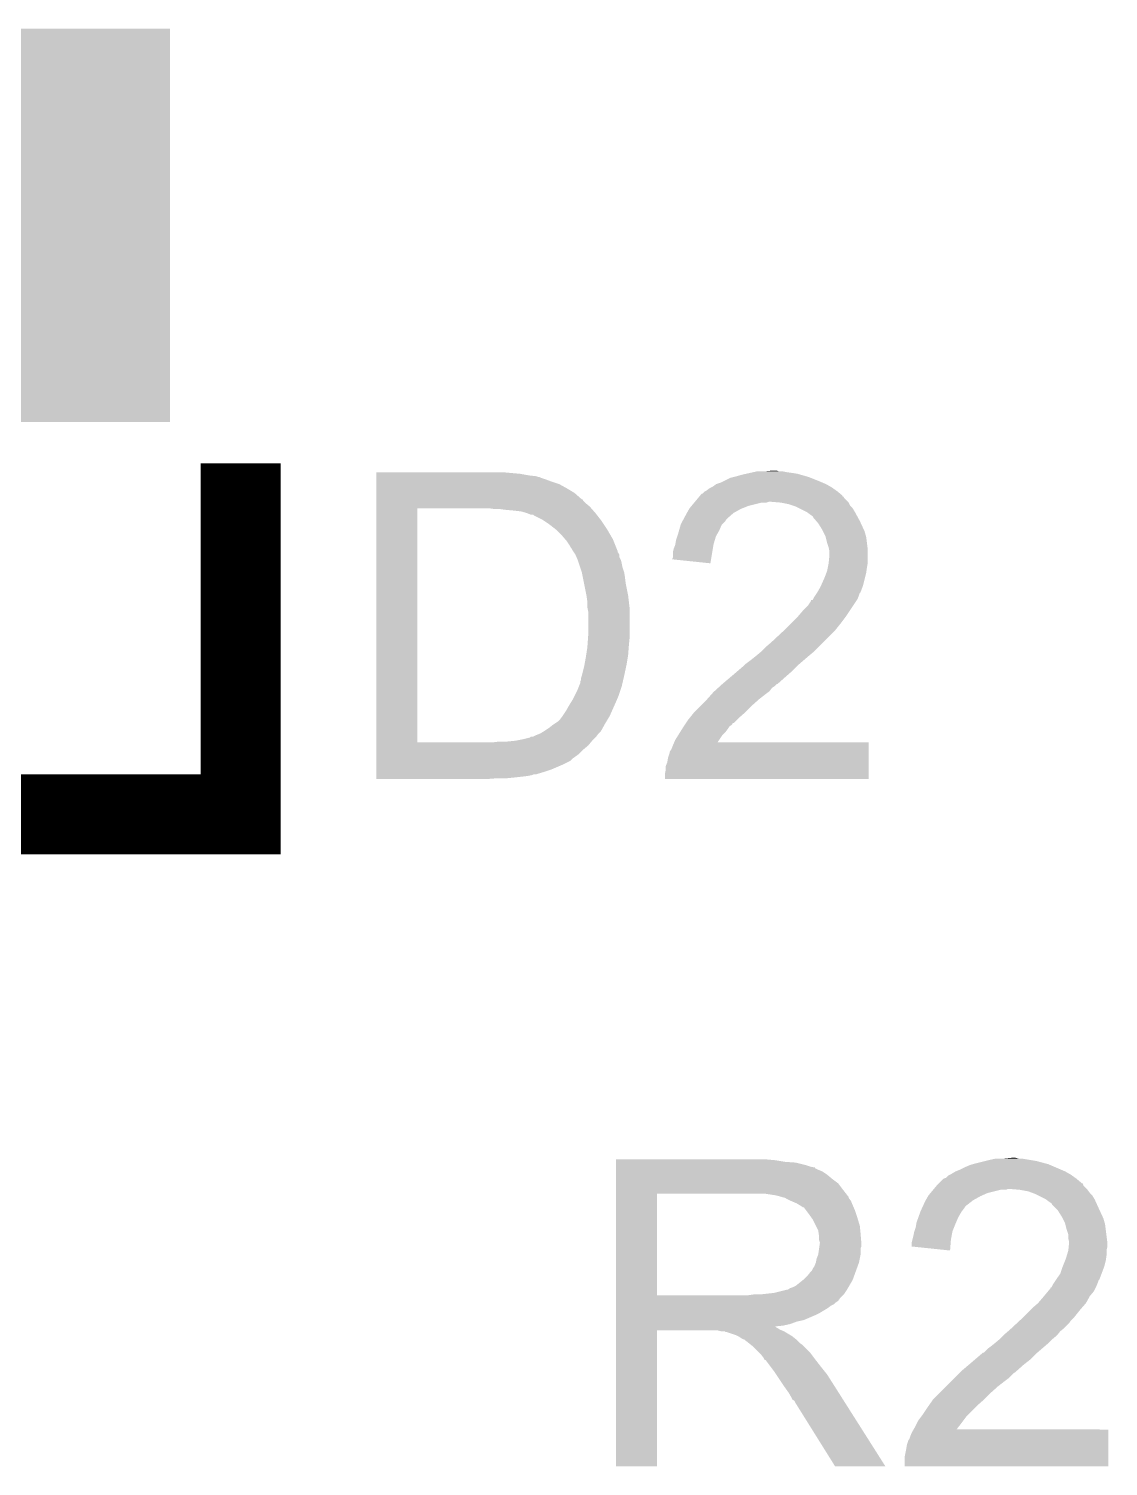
# Model space of a CAD drawing. Extents: x -4.2 to 27.1, y -3.9 to 55.1.
# Drawn here: x 14.134 to 17.567, y 32.741 to 37.31 of the extents above; entities that cross this region are included whole.
import ezdxf

# ---------------------------------------------------------------- set-up
doc = ezdxf.new("R2010")
doc.units = 0
doc.layers.get('0').update_dxf_attribs({"linetype": 'CONTINUOUS'})
doc.layers.add('MCP2517FD_CLICK_GTO', color=14, linetype='CONTINUOUS')
doc.layers.add('MCP2517FD_CLICK_GTS', color=12, linetype='CONTINUOUS')

# ---------------------------------------------------------------- blocks, each defined once
blk = doc.blocks.new('RECTANGLE_92')
blk.add_solid([(0.42545, 0.62484), (0.42545, -0.62484), (-0.42545, 0.62484), (-0.42545, -0.62484)])

msp = doc.modelspace()

# ---------------------------------------------------------------- linework, layer by layer
at = {"layer": 'MCP2517FD_CLICK_GTO', "const_width": 0.254}
msp.add_lwpolyline([(13.97, 34.81324), (14.8082, 34.81324), (14.8082, 35.9283)], dxfattribs=at)
at = {"layer": 'MCP2517FD_CLICK_GTO'}
for points in [[(15.24002, 35.89528), (15.240022, 35.90036), (15.6972, 35.89528), (15.64132, 35.90036)], [(15.24002, 35.8902), (15.24002, 35.89528), (15.725138, 35.8902), (15.6972, 35.89528)], [(15.24002, 35.88766), (15.24002, 35.8902), (15.748002, 35.88766), (15.725138, 35.8902)], [(15.24002, 35.887654), (15.24002, 35.88766), (15.750546, 35.887654), (15.748002, 35.88766)], [(15.24002, 35.88512), (15.24002, 35.887654), (15.753086, 35.88512), (15.750546, 35.887654)], [(15.24002, 35.885118), (15.24002, 35.88512), (15.758164, 35.885118), (15.753086, 35.88512)], [(15.24002, 35.88258), (15.24002, 35.885118), (15.763242, 35.88258), (15.758164, 35.885118)], [(15.24002, 35.8775), (15.24002, 35.88258), (15.77848, 35.8775), (15.763242, 35.88258)], [(15.24002, 35.86988), (15.24002, 35.8775), (15.7988, 35.86988), (15.77848, 35.8775)], [(16.339818, 35.86988), (16.365222, 35.882582), (16.65224, 35.86988), (16.620488, 35.882582)], [(16.365222, 35.882582), (16.375376, 35.88512), (16.620488, 35.882582), (16.614142, 35.88512)], [(16.375376, 35.88512), (16.38554, 35.88766), (16.614142, 35.88512), (16.605252, 35.88766)], [(16.38554, 35.88766), (16.403318, 35.89274), (16.605252, 35.88766), (16.587472, 35.89274)], [(16.403318, 35.89274), (16.414748, 35.89528), (16.587472, 35.89274), (16.578582, 35.89528)], [(16.414748, 35.89528), (16.42618, 35.89782), (16.578582, 35.89528), (16.56334, 35.89782)], [(16.42618, 35.89782), (16.43761, 35.90036), (16.56334, 35.89782), (16.54556, 35.90036)], [(16.43761, 35.90036), (16.449042, 35.9029), (16.54556, 35.90036), (16.532862, 35.9029)], [(16.4719, 35.9029), (16.497278, 35.905438), (16.520164, 35.9029), (16.512542, 35.905438)], [(16.497278, 35.905438), (16.497298, 35.90544), (16.512542, 35.905438), (16.497298, 35.90544)], [(15.24002, 35.86226), (15.24002, 35.86988), (15.821662, 35.86226), (15.7988, 35.86988)], [(15.24002, 35.84956), (15.24002, 35.86226), (15.84452, 35.84956), (15.821662, 35.86226)], [(15.24002, 35.83432), (15.24002, 35.84956), (15.869922, 35.83432), (15.84452, 35.84956)], [(15.24002, 35.816542), (15.24002, 35.83432), (15.89024, 35.816542), (15.869922, 35.83432)], [(16.267436, 35.82416), (16.269546, 35.826692), (16.720842, 35.82416), (16.72082, 35.826692)], [(16.269546, 35.826692), (16.273788, 35.83178), (16.72082, 35.826692), (16.71472, 35.83178)], [(16.273788, 35.83178), (16.276326, 35.831786), (16.71472, 35.83178), (16.714712, 35.831786)], [(16.276326, 35.831786), (16.28394, 35.8394), (16.714712, 35.831786), (16.70558, 35.8394)], [(16.28394, 35.8394), (16.283944, 35.839402), (16.70558, 35.8394), (16.705578, 35.839402)], [(16.283944, 35.839402), (16.28902, 35.841942), (16.705578, 35.839402), (16.702022, 35.841942)], [(16.28902, 35.841942), (16.299182, 35.84956), (16.702022, 35.841942), (16.691358, 35.84956)], [(16.299182, 35.84956), (16.304258, 35.8521), (16.691358, 35.84956), (16.687802, 35.8521)], [(16.304258, 35.8521), (16.30934, 35.854642), (16.687802, 35.8521), (16.683354, 35.854642)], [(16.30934, 35.854642), (16.319502, 35.86226), (16.683354, 35.854642), (16.670022, 35.86226)], [(16.319502, 35.86226), (16.33474, 35.86734), (16.670022, 35.86226), (16.658168, 35.86734)], [(16.33474, 35.86734), (16.339818, 35.86988), (16.658168, 35.86734), (16.65224, 35.86988)], [(15.240002, 35.041862), (15.240018, 35.78606), (15.36954, 35.041862), (15.369562, 35.78606)], [(15.240018, 35.80892), (15.24002, 35.813986), (15.897862, 35.80892), (15.895326, 35.813986)], [(15.240018, 35.80384), (15.240018, 35.80892), (15.90294, 35.80384), (15.897862, 35.80892)], [(15.240018, 35.79114), (15.240018, 35.80384), (15.918182, 35.79114), (15.90294, 35.80384)], [(15.240018, 35.78606), (15.240018, 35.79114), (15.922628, 35.78606), (15.918182, 35.79114)], [(15.24002, 35.814), (15.24002, 35.816542), (15.892786, 35.814), (15.89024, 35.816542)], [(15.24002, 35.813986), (15.24002, 35.814), (15.895326, 35.813986), (15.892786, 35.814)], [(15.613382, 35.78352), (15.595598, 35.78606), (15.92485, 35.78352), (15.922628, 35.78606)], [(15.64894, 35.78098), (15.63116, 35.78352), (15.927072, 35.78098), (15.92485, 35.78352)], [(15.67688, 35.77844), (15.64894, 35.78098), (15.929296, 35.77844), (15.927072, 35.78098)], [(16.22697, 35.77082), (16.234228, 35.78352), (16.37538, 35.77082), (16.398238, 35.78352)], [(16.234228, 35.78352), (16.23568, 35.786058), (16.398238, 35.78352), (16.404584, 35.786058)], [(16.23568, 35.786058), (16.24203, 35.793678), (16.404584, 35.786058), (16.423638, 35.793678)], [(16.24203, 35.793678), (16.2505, 35.80384), (16.423638, 35.793678), (16.464278, 35.80384)], [(16.2505, 35.80384), (16.252616, 35.806378), (16.479516, 35.80384), (16.487138, 35.806378)], [(16.252616, 35.80638), (16.261084, 35.816538), (16.7386, 35.80638), (16.728442, 35.816538)], [(16.252616, 35.806378), (16.252616, 35.80638), (16.487138, 35.806378), (16.494762, 35.80638)], [(16.261084, 35.816538), (16.26743, 35.824152), (16.728442, 35.816538), (16.723364, 35.824152)], [(16.26743, 35.824152), (16.267436, 35.82416), (16.723364, 35.824152), (16.720842, 35.82416)], [(16.52524, 35.80384), (16.494762, 35.80638), (16.74114, 35.80384), (16.7386, 35.80638)], [(16.52526, 35.803836), (16.52524, 35.80384), (16.741142, 35.803836), (16.74114, 35.80384)], [(16.550638, 35.79876), (16.52526, 35.803836), (16.743682, 35.79876), (16.741142, 35.803836)], [(16.565878, 35.79368), (16.550638, 35.79876), (16.746222, 35.79368), (16.743682, 35.79876)], [(16.573498, 35.79114), (16.565878, 35.79368), (16.748762, 35.79114), (16.746222, 35.79368)], [(16.583662, 35.786058), (16.573498, 35.79114), (16.753842, 35.786058), (16.748762, 35.79114)], [(16.609058, 35.77336), (16.583662, 35.786058), (16.76146, 35.77336), (16.753842, 35.786058)], [(15.699742, 35.7759), (15.67688, 35.77844), (15.931518, 35.7759), (15.929296, 35.77844)], [(15.717516, 35.770822), (15.699742, 35.7759), (15.93596, 35.770822), (15.931518, 35.7759)], [(15.717522, 35.77082), (15.717516, 35.770822), (15.935962, 35.77082), (15.93596, 35.770822)], [(15.730224, 35.76574), (15.717522, 35.77082), (15.939914, 35.76574), (15.935962, 35.77082)], [(15.737846, 35.765734), (15.730224, 35.76574), (15.939918, 35.765734), (15.939914, 35.76574)], [(15.740384, 35.763198), (15.737846, 35.765734), (15.94189, 35.763198), (15.939918, 35.765734)], [(15.765782, 35.750498), (15.740384, 35.763198), (15.951768, 35.750498), (15.94189, 35.763198)], [(15.76959, 35.74796), (15.765782, 35.750498), (15.95374, 35.74796), (15.951768, 35.750498)], [(15.78864, 35.73526), (15.76959, 35.74796), (15.962208, 35.73526), (15.95374, 35.74796)], [(15.811496, 35.717482), (15.78864, 35.73526), (15.97406, 35.717482), (15.962208, 35.73526)], [(16.207012, 35.732716), (16.20774, 35.735262), (16.337278, 35.732716), (16.339822, 35.735262)], [(16.20774, 35.735262), (16.21184, 35.742878), (16.339822, 35.735262), (16.347438, 35.742878)], [(16.21184, 35.742878), (16.215944, 35.7505), (16.347438, 35.742878), (16.35252, 35.7505)], [(16.215944, 35.7505), (16.217314, 35.753042), (16.35252, 35.7505), (16.35506, 35.753042)], [(16.217314, 35.753042), (16.22552, 35.76828), (16.35506, 35.753042), (16.372476, 35.76828)], [(16.22552, 35.76828), (16.22697, 35.77082), (16.372476, 35.76828), (16.37538, 35.77082)], [(16.61922, 35.76574), (16.609058, 35.77336), (16.765618, 35.76574), (16.76146, 35.77336)], [(16.626836, 35.76066), (16.61922, 35.76574), (16.768388, 35.76066), (16.765618, 35.76574)], [(16.629378, 35.755584), (16.626836, 35.76066), (16.771158, 35.755584), (16.768388, 35.76066)], [(16.63809, 35.745422), (16.629378, 35.755584), (16.7767, 35.745422), (16.771158, 35.755584)], [(16.64462, 35.737802), (16.63809, 35.745422), (16.780218, 35.737802), (16.7767, 35.745422)], [(16.65732, 35.717478), (16.64462, 35.737802), (16.7896, 35.717478), (16.780218, 35.737802)], [(15.8115, 35.717478), (15.811496, 35.717482), (15.974064, 35.717478), (15.97406, 35.717482)], [(15.82928, 35.6997), (15.8115, 35.717478), (15.984434, 35.6997), (15.974064, 35.717478)], [(15.840164, 35.687002), (15.82928, 35.6997), (15.99184, 35.687002), (15.984434, 35.6997)], [(16.192502, 35.684462), (16.196732, 35.697158), (16.315688, 35.684462), (16.319498, 35.697158)], [(16.196732, 35.697158), (16.19758, 35.6997), (16.319498, 35.697158), (16.32095, 35.6997)], [(16.19758, 35.6997), (16.201932, 35.714938), (16.32095, 35.6997), (16.32966, 35.714938)], [(16.201932, 35.714938), (16.207012, 35.732716), (16.32966, 35.714938), (16.337278, 35.732716)], [(16.65986, 35.7124), (16.65732, 35.717478), (16.791942, 35.7124), (16.7896, 35.717478)], [(16.66748, 35.697162), (16.65986, 35.7124), (16.796294, 35.697162), (16.791942, 35.7124)], [(16.668118, 35.694618), (16.66748, 35.697162), (16.79702, 35.694618), (16.796294, 35.697162)], [(16.672562, 35.67684), (16.668118, 35.694618), (16.799244, 35.67684), (16.79702, 35.694618)], [(15.84452, 35.68192), (15.840164, 35.687002), (15.993874, 35.68192), (15.99184, 35.687002)], [(15.85468, 35.666678), (15.84452, 35.68192), (15.99997, 35.666678), (15.993874, 35.68192)], [(15.857222, 35.6616), (15.85468, 35.666678), (16.002, 35.6616), (15.99997, 35.666678)], [(15.859762, 35.659056), (15.857222, 35.6616), (16.003018, 35.659056), (16.002, 35.6616)], [(15.862302, 35.653978), (15.859762, 35.659056), (16.005048, 35.653978), (16.003018, 35.659056)], [(15.86569, 35.648896), (15.862302, 35.653978), (16.00708, 35.648896), (16.005048, 35.653978)], [(15.867386, 35.646354), (15.86569, 35.648896), (16.007084, 35.646354), (16.00708, 35.648896)], [(15.87246, 35.63874), (15.867386, 35.646354), (16.012158, 35.63874), (16.007084, 35.646354)], [(16.18234, 35.646362), (16.184882, 35.656522), (16.307638, 35.646362), (16.309334, 35.656522)], [(16.18234, 35.628584), (16.18234, 35.646362), (16.304668, 35.628584), (16.307638, 35.646362)], [(16.184882, 35.656522), (16.18996, 35.669222), (16.309334, 35.656522), (16.311456, 35.669222)], [(16.18996, 35.669222), (16.190382, 35.67176), (16.311456, 35.669222), (16.31188, 35.67176)], [(16.190382, 35.67176), (16.192502, 35.684462), (16.31188, 35.67176), (16.315688, 35.684462)], [(16.677638, 35.6616), (16.672562, 35.67684), (16.801148, 35.6616), (16.799244, 35.67684)], [(16.679164, 35.653978), (16.677638, 35.6616), (16.8021, 35.653978), (16.801148, 35.6616)], [(16.68018, 35.648902), (16.679164, 35.653978), (16.8021, 35.648902), (16.8021, 35.653978)], [(16.68018, 35.636198), (16.68018, 35.648902), (16.8021, 35.636198), (16.8021, 35.648902)], [(15.872462, 35.638736), (15.87246, 35.63874), (16.01216, 35.638736), (16.012158, 35.63874)], [(15.875728, 35.631116), (15.872462, 35.638736), (16.012162, 35.631116), (16.01216, 35.638736)], [(15.88008, 35.62096), (15.875728, 35.631116), (16.017242, 35.62096), (16.012162, 35.631116)], [(15.880082, 35.620958), (15.88008, 35.62096), (16.017242, 35.620958), (16.017242, 35.62096)], [(15.883468, 35.6108), (15.880082, 35.620958), (16.01978, 35.6108), (16.017242, 35.620958)], [(15.8877, 35.5981), (15.883468, 35.6108), (16.022322, 35.5981), (16.01978, 35.6108)], [(15.89278, 35.58286), (15.8877, 35.5981), (16.0274, 35.58286), (16.022322, 35.5981)], [(16.179814, 35.623526), (16.18234, 35.628584), (16.303824, 35.623526), (16.304668, 35.628584)], [(16.3017, 35.610802), (16.179814, 35.623526), (16.3017, 35.610802), (16.303824, 35.623526)], [(16.67256, 35.585402), (16.6751, 35.5981), (16.797746, 35.585402), (16.79956, 35.5981)], [(16.6751, 35.5981), (16.67764, 35.610798), (16.79956, 35.5981), (16.801676, 35.610798)], [(16.67764, 35.610798), (16.677894, 35.613338), (16.801676, 35.610798), (16.8021, 35.613338)], [(16.677894, 35.613338), (16.68018, 35.636198), (16.8021, 35.613338), (16.8021, 35.636198)], [(15.89278, 35.582858), (15.89278, 35.58286), (16.027402, 35.582858), (16.0274, 35.58286)], [(15.895828, 35.56762), (15.89278, 35.582858), (16.02994, 35.56762), (16.027402, 35.582858)], [(15.899892, 35.547302), (15.895828, 35.56762), (16.03248, 35.547302), (16.02994, 35.56762)], [(16.653366, 35.539678), (16.6624, 35.56), (16.786858, 35.539678), (16.791938, 35.56)], [(16.6624, 35.56), (16.670526, 35.58032), (16.791938, 35.56), (16.79702, 35.58032)], [(16.670526, 35.58032), (16.67256, 35.585402), (16.79702, 35.58032), (16.797746, 35.585402)], [(15.907512, 35.5092), (15.899892, 35.547302), (16.0401, 35.5092), (16.03248, 35.547302)], [(15.90802, 35.50666), (15.907512, 35.5092), (16.0404, 35.50666), (16.0401, 35.5092)], [(15.91056, 35.488878), (15.90802, 35.50666), (16.042492, 35.488878), (16.0404, 35.50666)], [(16.631922, 35.504122), (16.635306, 35.5092), (16.772128, 35.504122), (16.77416, 35.5092)], [(16.635306, 35.5092), (16.640382, 35.516816), (16.77416, 35.5092), (16.7767, 35.516816)], [(16.640382, 35.516816), (16.642078, 35.519358), (16.7767, 35.516816), (16.779234, 35.519358)], [(16.642078, 35.51936), (16.65224, 35.537142), (16.779236, 35.51936), (16.785906, 35.537142)], [(16.642078, 35.519358), (16.642078, 35.51936), (16.779234, 35.519358), (16.779236, 35.51936)], [(16.65224, 35.537142), (16.653366, 35.539678), (16.785906, 35.537142), (16.786858, 35.539678)], [(15.91056, 35.471098), (15.91056, 35.488878), (16.044584, 35.471098), (16.042492, 35.488878)], [(15.911576, 35.466018), (15.91056, 35.471098), (16.04518, 35.466018), (16.044584, 35.471098)], [(15.9131, 35.458398), (15.911576, 35.466018), (16.04518, 35.458398), (16.04518, 35.466018)], [(16.58112, 35.44316), (16.596358, 35.46094), (16.73352, 35.44316), (16.745372, 35.46094)], [(16.596358, 35.46094), (16.6116, 35.47618), (16.745372, 35.46094), (16.755532, 35.47618)], [(16.6116, 35.47618), (16.62176, 35.491424), (16.755532, 35.47618), (16.765694, 35.491424)], [(16.62176, 35.491424), (16.621782, 35.49396), (16.765694, 35.491424), (16.767386, 35.49396)], [(16.621782, 35.49396), (16.626846, 35.493974), (16.767386, 35.49396), (16.767394, 35.493974)], [(16.626846, 35.493974), (16.628108, 35.496498), (16.767394, 35.493974), (16.769078, 35.496498)], [(16.628108, 35.496498), (16.631922, 35.504122), (16.769078, 35.496498), (16.772128, 35.504122)], [(15.9131, 35.37966), (15.9131, 35.458398), (16.04518, 35.37966), (16.04518, 35.458398)], [(16.5354, 35.39744), (16.5608, 35.42284), (16.69796, 35.39744), (16.71828, 35.42284)], [(16.5608, 35.42284), (16.58112, 35.44316), (16.71828, 35.42284), (16.73352, 35.44316)], [(15.911104, 35.35172), (15.912918, 35.37712), (16.04264, 35.35172), (16.04518, 35.37712)], [(15.912918, 35.37712), (15.9131, 35.37966), (16.04518, 35.37712), (16.04518, 35.37966)], [(16.49476, 35.35934), (16.53032, 35.39236), (16.65986, 35.35934), (16.69288, 35.39236)], [(16.53032, 35.39236), (16.5354, 35.39744), (16.69288, 35.39236), (16.69796, 35.39744)], [(15.906652, 35.3187), (15.91056, 35.3441), (16.0401, 35.3187), (16.042052, 35.3441)], [(15.91056, 35.3441), (15.911104, 35.35172), (16.042052, 35.3441), (16.04264, 35.35172)], [(16.4465, 35.31616), (16.461738, 35.328858), (16.61414, 35.31616), (16.629376, 35.328858)], [(16.461738, 35.328858), (16.46174, 35.32886), (16.629376, 35.328858), (16.62938, 35.32886)], [(16.46174, 35.32886), (16.47698, 35.3441), (16.62938, 35.32886), (16.64462, 35.3441)], [(16.47698, 35.3441), (16.49476, 35.35934), (16.64462, 35.3441), (16.65986, 35.35934)], [(15.89278, 35.252662), (15.9004, 35.28314), (16.0274, 35.252662), (16.03393, 35.28314)], [(15.9004, 35.28314), (15.901322, 35.28822), (16.03393, 35.28314), (16.03502, 35.28822)], [(15.901322, 35.28822), (15.90548, 35.31108), (16.03502, 35.28822), (16.03883, 35.31108)], [(15.90548, 35.31108), (15.906652, 35.3187), (16.03883, 35.31108), (16.0401, 35.3187)], [(16.384694, 35.26536), (16.4084, 35.285678), (16.55826, 35.26536), (16.578576, 35.285678)], [(16.4084, 35.285678), (16.408404, 35.285682), (16.578576, 35.285678), (16.57858, 35.285682)], [(16.408404, 35.285682), (16.413482, 35.29076), (16.57858, 35.285682), (16.584504, 35.29076)], [(16.413482, 35.29076), (16.4338, 35.306), (16.584504, 35.29076), (16.602284, 35.306)], [(16.4338, 35.306), (16.4465, 35.31616), (16.602284, 35.306), (16.61414, 35.31616)], [(15.887698, 35.229796), (15.8877, 35.234876), (16.022124, 35.229796), (16.023296, 35.234876)], [(15.8877, 35.234876), (15.890238, 35.239956), (16.023296, 35.234876), (16.024468, 35.239956)], [(15.890238, 35.239956), (15.89024, 35.245036), (16.024468, 35.239956), (16.02564, 35.245036)], [(15.89024, 35.245036), (15.892778, 35.25266), (16.02564, 35.245036), (16.0274, 35.25266)], [(15.892778, 35.25266), (15.89278, 35.252662), (16.0274, 35.25266), (16.0274, 35.252662)], [(16.33982, 35.22726), (16.363834, 35.24758), (16.515074, 35.22726), (16.53794, 35.24758)], [(16.363834, 35.24758), (16.37284, 35.2552), (16.53794, 35.24758), (16.546648, 35.2552)], [(16.37284, 35.2552), (16.384694, 35.26536), (16.546648, 35.2552), (16.55826, 35.26536)], [(15.86484, 35.179002), (15.86992, 35.189162), (16.005266, 35.179002), (16.00962, 35.189162)], [(15.86992, 35.189162), (15.87754, 35.2044), (16.00962, 35.189162), (16.014698, 35.2044)], [(15.87754, 35.2044), (15.880586, 35.212018), (16.014698, 35.2044), (16.017238, 35.212018)], [(15.880586, 35.212018), (15.8816, 35.214554), (16.017238, 35.212018), (16.01724, 35.214554)], [(15.8816, 35.214554), (15.882616, 35.217094), (16.01724, 35.214554), (16.019774, 35.217094)], [(15.882616, 35.217094), (15.883634, 35.219638), (16.019774, 35.217094), (16.01978, 35.219638)], [(15.883634, 35.219638), (15.887698, 35.229796), (16.01978, 35.219638), (16.022124, 35.229796)], [(16.29156, 35.179), (16.307364, 35.19678), (16.45666, 35.179), (16.47952, 35.19678)], [(16.307364, 35.19678), (16.31188, 35.20186), (16.47952, 35.19678), (16.486292, 35.20186)], [(16.31188, 35.20186), (16.31467, 35.204398), (16.486292, 35.20186), (16.489678, 35.204398)], [(16.31467, 35.204398), (16.325846, 35.214558), (16.489678, 35.204398), (16.497298, 35.214558)], [(16.325846, 35.214558), (16.331438, 35.21964), (16.497298, 35.214558), (16.50492, 35.21964)], [(16.331438, 35.21964), (16.339812, 35.227254), (16.50492, 35.21964), (16.512534, 35.227254)], [(16.339812, 35.227254), (16.33982, 35.22726), (16.512534, 35.227254), (16.515074, 35.22726)], [(15.83182, 35.12566), (15.84198, 35.1409), (15.98168, 35.12566), (15.988452, 35.1409)], [(15.84198, 35.1409), (15.85214, 35.15868), (15.988452, 35.1409), (15.996354, 35.15868)], [(15.85214, 35.15868), (15.860076, 35.17138), (15.996354, 35.15868), (16.002, 35.17138)], [(15.860076, 35.17138), (15.86484, 35.179002), (16.002, 35.17138), (16.005266, 35.179002)], [(16.25092, 35.13836), (16.27124, 35.15868), (16.41348, 35.13836), (16.4338, 35.15868)], [(16.27124, 35.15868), (16.29156, 35.179), (16.4338, 35.15868), (16.45666, 35.179)], [(15.78864, 35.08756), (15.80134, 35.09772), (15.959382, 35.08756), (15.965028, 35.09772)], [(15.80134, 35.09772), (15.80515, 35.10026), (15.965028, 35.09772), (15.96644, 35.10026)], [(15.80515, 35.10026), (15.81658, 35.10788), (15.96644, 35.10026), (15.971012, 35.10788)], [(15.81658, 35.10788), (15.824198, 35.1155), (15.971012, 35.10788), (15.975584, 35.1155)], [(15.824198, 35.1155), (15.83182, 35.12566), (15.975584, 35.1155), (15.98168, 35.12566)], [(16.217052, 35.092638), (16.22044, 35.09772), (16.362678, 35.092638), (16.370296, 35.09772)], [(16.22044, 35.09772), (16.223816, 35.102786), (16.370296, 35.09772), (16.372834, 35.102786)], [(16.223816, 35.102786), (16.223826, 35.1028), (16.372834, 35.102786), (16.375374, 35.1028)], [(16.223826, 35.1028), (16.2306, 35.11296), (16.375374, 35.1028), (16.385536, 35.11296)], [(16.2306, 35.11296), (16.234664, 35.118042), (16.385536, 35.11296), (16.39062, 35.118042)], [(16.234664, 35.118042), (16.248888, 35.13582), (16.39062, 35.118042), (16.41094, 35.13582)], [(16.248888, 35.13582), (16.25092, 35.13836), (16.41094, 35.13582), (16.41348, 35.13836)], [(15.681962, 35.04692), (15.70736, 35.052), (15.9258, 35.04692), (15.930878, 35.052)], [(15.70736, 35.052), (15.727674, 35.057078), (15.930878, 35.052), (15.935956, 35.057078)], [(15.727674, 35.057078), (15.730214, 35.059614), (15.935956, 35.057078), (15.938492, 35.059614)], [(15.730214, 35.059614), (15.737836, 35.05962), (15.938492, 35.059614), (15.938498, 35.05962)], [(15.737836, 35.05962), (15.748, 35.0647), (15.938498, 35.05962), (15.942308, 35.0647)], [(15.748, 35.0647), (15.760696, 35.069778), (15.942308, 35.0647), (15.94612, 35.069778)], [(15.760696, 35.069778), (15.760702, 35.06978), (15.94612, 35.069778), (15.94612, 35.06978)], [(15.760702, 35.06978), (15.773402, 35.0774), (15.94612, 35.06978), (15.953738, 35.0774)], [(15.773402, 35.0774), (15.78864, 35.08756), (15.953738, 35.0774), (15.959382, 35.08756)], [(16.186694, 35.04184), (16.189962, 35.04946), (16.324622, 35.04184), (16.329688, 35.04946)], [(16.189962, 35.04946), (16.199486, 35.0647), (16.329688, 35.04946), (16.33982, 35.0647)], [(16.199486, 35.0647), (16.205834, 35.07486), (16.33982, 35.0647), (16.349978, 35.07486)], [(16.205834, 35.07486), (16.212184, 35.08502), (16.349978, 35.07486), (16.3576, 35.08502)], [(16.212184, 35.08502), (16.21536, 35.0901), (16.3576, 35.08502), (16.360986, 35.0901)], [(16.21536, 35.0901), (16.217052, 35.092638), (16.360986, 35.0901), (16.362678, 35.092638)], [(15.24, 35.00374), (15.240002, 35.018982), (15.88262, 35.00374), (15.897862, 35.018982)], [(15.24, 34.991038), (15.24, 35.00374), (15.864838, 34.991038), (15.88262, 35.00374)], [(15.240002, 35.04184), (15.240002, 35.041862), (15.610838, 35.04184), (15.36954, 35.041862)], [(15.240002, 35.031678), (15.240002, 35.04184), (15.913098, 35.031678), (15.921566, 35.04184)], [(15.240002, 35.018982), (15.240002, 35.031678), (15.897862, 35.018982), (15.913098, 35.031678)], [(15.610838, 35.04184), (15.63116, 35.04438), (15.921566, 35.04184), (15.923682, 35.04438)], [(15.656562, 35.04438), (15.681962, 35.04692), (15.923682, 35.04438), (15.9258, 35.04692)], [(16.167102, 34.993582), (16.17218, 35.008824), (16.80463, 34.993582), (16.804632, 35.008824)], [(16.17218, 35.008824), (16.172184, 35.011366), (16.804632, 35.008824), (16.804634, 35.011366)], [(16.172184, 35.011366), (16.17726, 35.01898), (16.804634, 35.011366), (16.804634, 35.01898)], [(16.17726, 35.01898), (16.18234, 35.03168), (16.804634, 35.01898), (16.804638, 35.03168)], [(16.18234, 35.03168), (16.186684, 35.041818), (16.804638, 35.03168), (16.80464, 35.041818)], [(16.186684, 35.041818), (16.186694, 35.04184), (16.80464, 35.041818), (16.324622, 35.04184)], [(15.24, 34.983418), (15.24, 34.991038), (15.857216, 34.983418), (15.864838, 34.991038)], [(15.24, 34.97072), (15.24, 34.983418), (15.83182, 34.97072), (15.857216, 34.983418)], [(15.24, 34.95548), (15.24, 34.97072), (15.79626, 34.95548), (15.83182, 34.97072)], [(16.15948, 34.952942), (16.159482, 34.965644), (16.804622, 34.952942), (16.804624, 34.965644)], [(16.159482, 34.965644), (16.16456, 34.978342), (16.804624, 34.965644), (16.804628, 34.978342)], [(16.16456, 34.978342), (16.167102, 34.993582), (16.804628, 34.978342), (16.80463, 34.993582)], [(15.24, 34.94786), (15.24, 34.95548), (15.7734, 34.94786), (15.79626, 34.95548)], [(15.24, 34.94024), (15.24, 34.94786), (15.747998, 34.94024), (15.7734, 34.94786)], [(15.24, 34.940238), (15.24, 34.94024), (15.740376, 34.940238), (15.747998, 34.94024)], [(15.24, 34.9377), (15.24, 34.940238), (15.735298, 34.9377), (15.740376, 34.940238)], [(15.24, 34.93516), (15.24, 34.9377), (15.7226, 34.93516), (15.735298, 34.9377)], [(15.24, 34.93262), (15.24, 34.93516), (15.70228, 34.93262), (15.7226, 34.93516)], [(15.24, 34.93008), (15.24, 34.93262), (15.67942, 34.93008), (15.70228, 34.93262)], [(15.24, 34.92754), (15.24, 34.93008), (15.654022, 34.92754), (15.67942, 34.93008)], [(15.24, 34.925022), (15.24, 34.92754), (15.590806, 34.925022), (15.62354, 34.92754)], [(15.590522, 34.925), (15.24, 34.925022), (15.590522, 34.925), (15.590806, 34.925022)], [(16.15694, 34.940242), (16.15948, 34.952942), (16.80462, 34.940242), (16.804622, 34.952942)], [(16.15694, 34.925022), (16.15694, 34.940242), (16.804618, 34.925022), (16.80462, 34.940242)], [(16.804618, 34.925), (16.15694, 34.925022), (16.804618, 34.925), (16.804618, 34.925022)], [(16.00202, 33.71342), (16.002022, 33.71596), (16.50746, 33.71342), (16.47952, 33.71596)], [(16.00202, 33.70834), (16.00202, 33.71342), (16.537938, 33.70834), (16.50746, 33.71342)], [(16.00202, 33.7058), (16.00202, 33.70834), (16.5735, 33.7058), (16.537938, 33.70834)], [(16.00202, 33.69818), (16.00202, 33.7058), (16.603978, 33.69818), (16.5735, 33.7058)], [(16.00202, 33.6931), (16.00202, 33.69818), (16.619222, 33.6931), (16.603978, 33.69818)], [(16.00202, 33.69056), (16.00202, 33.6931), (16.631922, 33.69056), (16.619222, 33.6931)], [(16.00202, 33.690538), (16.00202, 33.69056), (16.63446, 33.690538), (16.631922, 33.69056)], [(16.00202, 33.688014), (16.00202, 33.690538), (16.634474, 33.688014), (16.63446, 33.690538)], [(16.00202, 33.68294), (16.00202, 33.688014), (16.64462, 33.68294), (16.634474, 33.688014)], [(16.00202, 33.677858), (16.00202, 33.68294), (16.657322, 33.677858), (16.64462, 33.68294)], [(16.00202, 33.6677), (16.00202, 33.677858), (16.67256, 33.6677), (16.657322, 33.677858)], [(17.068798, 33.67024), (17.081498, 33.67786), (17.442818, 33.67024), (17.429482, 33.67786)], [(17.081498, 33.67786), (17.0942, 33.68294), (17.429482, 33.67786), (17.41763, 33.68294)], [(17.0942, 33.68294), (17.10944, 33.69056), (17.41763, 33.68294), (17.39985, 33.69056)], [(17.10944, 33.69056), (17.12722, 33.698182), (17.39985, 33.69056), (17.382064, 33.698182)], [(17.12722, 33.698182), (17.136106, 33.70072), (17.382064, 33.698182), (17.376142, 33.70072)], [(17.136106, 33.70072), (17.145, 33.70326), (17.376142, 33.70072), (17.366618, 33.70326)], [(17.145, 33.70326), (17.17548, 33.71088), (17.366618, 33.70326), (17.33804, 33.71088)], [(17.17548, 33.71088), (17.18564, 33.71342), (17.33804, 33.71088), (17.322802, 33.71342)], [(17.18564, 33.71342), (17.208502, 33.7185), (17.322802, 33.71342), (17.292322, 33.7185)], [(17.2339, 33.7185), (17.259298, 33.72104), (17.282162, 33.7185), (17.272002, 33.72104)], [(16.002018, 33.61944), (16.00202, 33.639758), (16.72336, 33.61944), (16.708122, 33.639758)], [(16.00202, 33.655), (16.00202, 33.6677), (16.6878, 33.655), (16.67256, 33.6677)], [(16.00202, 33.639758), (16.00202, 33.655), (16.708122, 33.639758), (16.6878, 33.655)], [(17.012072, 33.62198), (17.020538, 33.632138), (17.49806, 33.62198), (17.487904, 33.632138)], [(17.020538, 33.632138), (17.028144, 33.639744), (17.487904, 33.632138), (17.485364, 33.639744)], [(17.028144, 33.639744), (17.02816, 33.63976), (17.485364, 33.639744), (17.482826, 33.63976)], [(17.02816, 33.63976), (17.030702, 33.642302), (17.482826, 33.63976), (17.480278, 33.642302)], [(17.030702, 33.642302), (17.043404, 33.655), (17.480278, 33.642302), (17.46504, 33.655)], [(17.043404, 33.655), (17.051022, 33.657544), (17.46504, 33.655), (17.46148, 33.657544)], [(17.051022, 33.657544), (17.058644, 33.665162), (17.46148, 33.657544), (17.450816, 33.665162)], [(17.058644, 33.665162), (17.063718, 33.6677), (17.450816, 33.665162), (17.447262, 33.6677)], [(17.063718, 33.6677), (17.068798, 33.67024), (17.447262, 33.6677), (17.442818, 33.67024)], [(16.002012, 33.284182), (16.002018, 33.60672), (16.13154, 33.284182), (16.131542, 33.60672)], [(16.002018, 33.60674), (16.002018, 33.61944), (16.733238, 33.60674), (16.72336, 33.61944)], [(16.002018, 33.60672), (16.002018, 33.60674), (16.131542, 33.60672), (16.43888, 33.60674)], [(16.510002, 33.60166), (16.476982, 33.60674), (16.737188, 33.60166), (16.733238, 33.60674)], [(16.528642, 33.596576), (16.510002, 33.60166), (16.74114, 33.596576), (16.737188, 33.60166)], [(16.53794, 33.59404), (16.528642, 33.596576), (16.741144, 33.59404), (16.74114, 33.596576)], [(16.537952, 33.594034), (16.53794, 33.59404), (16.741144, 33.594034), (16.741144, 33.59404)], [(16.55826, 33.58388), (16.537952, 33.594034), (16.74876, 33.58388), (16.741144, 33.594034)], [(16.98498, 33.583878), (16.986432, 33.58642), (17.134112, 33.583878), (17.137382, 33.58642)], [(16.986432, 33.58642), (16.993688, 33.59912), (17.137382, 33.58642), (17.16024, 33.59912)], [(16.993688, 33.59912), (16.99514, 33.601658), (17.16024, 33.59912), (17.16595, 33.601658)], [(16.99514, 33.601658), (17.00149, 33.60928), (17.16595, 33.601658), (17.183098, 33.60928)], [(17.00149, 33.60928), (17.009956, 33.61944), (17.183098, 33.60928), (17.223738, 33.61944)], [(17.009956, 33.61944), (17.012072, 33.621978), (17.241516, 33.61944), (17.246596, 33.621978)], [(17.012072, 33.621978), (17.012072, 33.62198), (17.246596, 33.621978), (17.254222, 33.62198)], [(17.284702, 33.61944), (17.254222, 33.62198), (17.5006, 33.61944), (17.49806, 33.62198)], [(17.284714, 33.619438), (17.284702, 33.61944), (17.5006, 33.619438), (17.5006, 33.61944)], [(17.312638, 33.61436), (17.284714, 33.619438), (17.504412, 33.61436), (17.5006, 33.619438)], [(17.326186, 33.60928), (17.312638, 33.61436), (17.508222, 33.60928), (17.504412, 33.61436)], [(17.33296, 33.60674), (17.326186, 33.60928), (17.510762, 33.60674), (17.508222, 33.60928)], [(17.343124, 33.601658), (17.33296, 33.60674), (17.515842, 33.601658), (17.510762, 33.60674)], [(17.368518, 33.58896), (17.343124, 33.601658), (17.52346, 33.58896), (17.515842, 33.601658)], [(17.368522, 33.588958), (17.368518, 33.58896), (17.52346, 33.588958), (17.52346, 33.58896)], [(17.37868, 33.58134), (17.368522, 33.588958), (17.526924, 33.58134), (17.52346, 33.588958)], [(16.57604, 33.57626), (16.55826, 33.58388), (16.751808, 33.57626), (16.74876, 33.58388)], [(16.58451, 33.57118), (16.57604, 33.57626), (16.75384, 33.57118), (16.751808, 33.57626)], [(16.58874, 33.568642), (16.58451, 33.57118), (16.754928, 33.568642), (16.75384, 33.57118)], [(16.596364, 33.56356), (16.58874, 33.568642), (16.757106, 33.56356), (16.754928, 33.568642)], [(16.598904, 33.563552), (16.596364, 33.56356), (16.75711, 33.563552), (16.757106, 33.56356)], [(16.60652, 33.5534), (16.598904, 33.563552), (16.76146, 33.5534), (16.75711, 33.563552)], [(16.61414, 33.54324), (16.60652, 33.5534), (16.764848, 33.54324), (16.76146, 33.5534)], [(16.623212, 33.53054), (16.61414, 33.54324), (16.76908, 33.53054), (16.764848, 33.54324)], [(16.962484, 33.53054), (16.968832, 33.548318), (17.08912, 33.53054), (17.099278, 33.548318)], [(16.968832, 33.548318), (16.96974, 33.550858), (17.099278, 33.548318), (17.101182, 33.550858)], [(16.96974, 33.550858), (16.973256, 33.55848), (17.101182, 33.550858), (17.1069, 33.55848)], [(16.973256, 33.55848), (16.976774, 33.5661), (17.1069, 33.55848), (17.11198, 33.5661)], [(16.976774, 33.5661), (16.977946, 33.568638), (17.11198, 33.5661), (17.11452, 33.568638)], [(16.977946, 33.568638), (16.98498, 33.583878), (17.11452, 33.568638), (17.134112, 33.583878)], [(17.386296, 33.57626), (17.37868, 33.58134), (17.529234, 33.57626), (17.526924, 33.58134)], [(17.388838, 33.571184), (17.386296, 33.57626), (17.53154, 33.571184), (17.529234, 33.57626)], [(17.399002, 33.56102), (17.388838, 33.571184), (17.53616, 33.56102), (17.53154, 33.571184)], [(17.406618, 33.553402), (17.399002, 33.56102), (17.539678, 33.553402), (17.53616, 33.56102)], [(17.41932, 33.533078), (17.406618, 33.553402), (17.54906, 33.533078), (17.539678, 33.553402)], [(16.62684, 33.525458), (16.623212, 33.53054), (16.770606, 33.525458), (16.76908, 33.53054)], [(16.637, 33.505138), (16.62684, 33.525458), (16.7767, 33.505138), (16.770606, 33.525458)], [(16.64462, 33.489896), (16.637, 33.505138), (16.778226, 33.489896), (16.7767, 33.505138)], [(16.950266, 33.487358), (16.9545, 33.50006), (17.07134, 33.487358), (17.07642, 33.50006)], [(16.9545, 33.50006), (16.956618, 33.51276), (17.07642, 33.50006), (17.0815, 33.51276)], [(16.956618, 33.51276), (16.957042, 33.5153), (17.0815, 33.51276), (17.082588, 33.5153)], [(16.957042, 33.5153), (16.962484, 33.53054), (17.082588, 33.5153), (17.08912, 33.53054)], [(17.42186, 33.528), (17.41932, 33.533078), (17.551402, 33.528), (17.54906, 33.533078)], [(17.42948, 33.512762), (17.42186, 33.528), (17.555754, 33.512762), (17.551402, 33.528)], [(17.430118, 33.510218), (17.42948, 33.512762), (17.55648, 33.510218), (17.555754, 33.512762)], [(17.434562, 33.49244), (17.430118, 33.510218), (17.558704, 33.49244), (17.55648, 33.510218)], [(16.646072, 33.47974), (16.64462, 33.489896), (16.77924, 33.47974), (16.778226, 33.489896)], [(16.64716, 33.472118), (16.646072, 33.47974), (16.779876, 33.472118), (16.77924, 33.47974)], [(16.647162, 33.459418), (16.64716, 33.472118), (16.780934, 33.459418), (16.779876, 33.472118)], [(16.6497, 33.451796), (16.647162, 33.459418), (16.78157, 33.451796), (16.780934, 33.459418)], [(16.648246, 33.439096), (16.6497, 33.44926), (16.781778, 33.439096), (16.781778, 33.44926)], [(16.6497, 33.449262), (16.6497, 33.451796), (16.78178, 33.449262), (16.78157, 33.451796)], [(16.6497, 33.44926), (16.6497, 33.449262), (16.781778, 33.44926), (16.78178, 33.449262)], [(16.9418, 33.451802), (16.943704, 33.45942), (17.065668, 33.451802), (17.06626, 33.45942)], [(16.9418, 33.43912), (16.9418, 33.451802), (17.064684, 33.43912), (17.065668, 33.451802)], [(16.943704, 33.45942), (16.94688, 33.47212), (17.06626, 33.45942), (17.068568, 33.47212)], [(16.94688, 33.47212), (16.949422, 33.48482), (17.068568, 33.47212), (17.070878, 33.48482)], [(16.949422, 33.48482), (16.950266, 33.487358), (17.070878, 33.48482), (17.07134, 33.487358)], [(17.439638, 33.477202), (17.434562, 33.49244), (17.560608, 33.477202), (17.558704, 33.49244)], [(17.43964, 33.464502), (17.439638, 33.477202), (17.562196, 33.464502), (17.560608, 33.477202)], [(17.44218, 33.454342), (17.43964, 33.464502), (17.563466, 33.454342), (17.562196, 33.464502)], [(17.440908, 33.439098), (17.441924, 33.449258), (17.5641, 33.439098), (17.5641, 33.449258)], [(17.441924, 33.449258), (17.44218, 33.451798), (17.5641, 33.449258), (17.563784, 33.451798)], [(17.44218, 33.451798), (17.44218, 33.454342), (17.563784, 33.451798), (17.563466, 33.454342)], [(16.63954, 33.400998), (16.644618, 33.413698), (16.776698, 33.400998), (16.77924, 33.413698)], [(16.644618, 33.413698), (16.64752, 33.434016), (16.77924, 33.413698), (16.77924, 33.434016)], [(16.64752, 33.434016), (16.648246, 33.439096), (16.77924, 33.434016), (16.781778, 33.439096)], [(17.063698, 33.426402), (16.9418, 33.43912), (17.063698, 33.426402), (17.064684, 33.43912)], [(17.43202, 33.400998), (17.43583, 33.4137), (17.559744, 33.400998), (17.56156, 33.4137)], [(17.43583, 33.4137), (17.43964, 33.426402), (17.56156, 33.4137), (17.56156, 33.426402)], [(17.43964, 33.426402), (17.439892, 33.428938), (17.56156, 33.426402), (17.56156, 33.428938)], [(17.439892, 33.428938), (17.440908, 33.439098), (17.56156, 33.428938), (17.5641, 33.439098)], [(16.6116, 33.34766), (16.621758, 33.360358), (16.75938, 33.34766), (16.763998, 33.360358)], [(16.621758, 33.360358), (16.624298, 33.3629), (16.763998, 33.360358), (16.764922, 33.3629)], [(16.624298, 33.3629), (16.62684, 33.367978), (16.764922, 33.3629), (16.766768, 33.367978)], [(16.62684, 33.367978), (16.631918, 33.375598), (16.766768, 33.367978), (16.769538, 33.375598)], [(16.631918, 33.375598), (16.636998, 33.388298), (16.769538, 33.375598), (16.774156, 33.388298)], [(16.636998, 33.3883), (16.63954, 33.400998), (16.774158, 33.3883), (16.776698, 33.400998)], [(16.636998, 33.388298), (16.636998, 33.3883), (16.774156, 33.388298), (16.774158, 33.3883)], [(17.41424, 33.352742), (17.421858, 33.375598), (17.545364, 33.352742), (17.553938, 33.375598)], [(17.421858, 33.375598), (17.42186, 33.3756), (17.553938, 33.375598), (17.553938, 33.3756)], [(17.42186, 33.3756), (17.429988, 33.39592), (17.553938, 33.3756), (17.55902, 33.39592)], [(17.429988, 33.39592), (17.43202, 33.400998), (17.55902, 33.39592), (17.559744, 33.400998)], [(16.563338, 33.30956), (16.573498, 33.314638), (16.740506, 33.30956), (16.743468, 33.314638)], [(16.573498, 33.314638), (16.595722, 33.332418), (16.743468, 33.314638), (16.75384, 33.332418)], [(16.595722, 33.332418), (16.598898, 33.334958), (16.75384, 33.332418), (16.754762, 33.334958)], [(16.598898, 33.334958), (16.6116, 33.34766), (16.754762, 33.334958), (16.75938, 33.34766)], [(17.386306, 33.309574), (17.387568, 33.3121), (17.527276, 33.309574), (17.52854, 33.3121)], [(17.387568, 33.3121), (17.391382, 33.319722), (17.52854, 33.3121), (17.531588, 33.319722)], [(17.391382, 33.319722), (17.394766, 33.3248), (17.531588, 33.319722), (17.53362, 33.3248)], [(17.394766, 33.3248), (17.399844, 33.332416), (17.53362, 33.3248), (17.53616, 33.332416)], [(17.399844, 33.332416), (17.40154, 33.33496), (17.53616, 33.332416), (17.538696, 33.33496)], [(17.40154, 33.33496), (17.41424, 33.352742), (17.538696, 33.33496), (17.545364, 33.352742)], [(16.00201, 33.27146), (16.002012, 33.273994), (16.713178, 33.27146), (16.7132, 33.273994)], [(16.00201, 33.271446), (16.00201, 33.27146), (16.710654, 33.271446), (16.713178, 33.27146)], [(16.00201, 33.26638), (16.00201, 33.271446), (16.708116, 33.26638), (16.710654, 33.271446)], [(16.00201, 33.261298), (16.00201, 33.26638), (16.700498, 33.261298), (16.708116, 33.26638)], [(16.002012, 33.28416), (16.002012, 33.284182), (16.421098, 33.28416), (16.13154, 33.284182)], [(16.002012, 33.273994), (16.002012, 33.28416), (16.7132, 33.273994), (16.72336, 33.28416)], [(16.421098, 33.28416), (16.438864, 33.286698), (16.72336, 33.28416), (16.725898, 33.286698)], [(16.438864, 33.286698), (16.43888, 33.2867), (16.725898, 33.286698), (16.725898, 33.2867)], [(16.459198, 33.2867), (16.504918, 33.29178), (16.725898, 33.2867), (16.729286, 33.29178)], [(16.504918, 33.29178), (16.545558, 33.30194), (16.729286, 33.29178), (16.736062, 33.30194)], [(16.548096, 33.30194), (16.555716, 33.307018), (16.736062, 33.30194), (16.739024, 33.307018)], [(16.555716, 33.307018), (16.563338, 33.30956), (16.739024, 33.307018), (16.740506, 33.30956)], [(17.343122, 33.25876), (17.35836, 33.27654), (17.49552, 33.25876), (17.505396, 33.27654)], [(17.35836, 33.27654), (17.36259, 33.281618), (17.505396, 33.27654), (17.508218, 33.281618)], [(17.36259, 33.281618), (17.37529, 33.296862), (17.508218, 33.281618), (17.52092, 33.296862)], [(17.37529, 33.296862), (17.38376, 33.307026), (17.52092, 33.296862), (17.526002, 33.307026)], [(17.38376, 33.307026), (17.383782, 33.30956), (17.526002, 33.307026), (17.527268, 33.30956)], [(17.383782, 33.30956), (17.386306, 33.309574), (17.527268, 33.30956), (17.527276, 33.309574)], [(16.00201, 33.256218), (16.00201, 33.261298), (16.695416, 33.256218), (16.700498, 33.261298)], [(16.00201, 33.251138), (16.00201, 33.256218), (16.68526, 33.251138), (16.695416, 33.256218)], [(16.00201, 33.243518), (16.00201, 33.251138), (16.675098, 33.243518), (16.68526, 33.251138)], [(16.00201, 33.22828), (16.00201, 33.243518), (16.6497, 33.22828), (16.675098, 33.243518)], [(16.00201, 33.22066), (16.00201, 33.22828), (16.63446, 33.22066), (16.6497, 33.22828)], [(16.00201, 33.20542), (16.00201, 33.22066), (16.598898, 33.20542), (16.63446, 33.22066)], [(17.29486, 33.21304), (17.32026, 33.23844), (17.45742, 33.21304), (17.47774, 33.23844)], [(17.32026, 33.23844), (17.32534, 33.24352), (17.47774, 33.23844), (17.482184, 33.24352)], [(17.32534, 33.24352), (17.343122, 33.25876), (17.482184, 33.24352), (17.49552, 33.25876)], [(16.002008, 33.182558), (16.00201, 33.185066), (16.510004, 33.182558), (16.507492, 33.185066)], [(16.002008, 33.180018), (16.002008, 33.182558), (16.515082, 33.180018), (16.510004, 33.182558)], [(16.002008, 33.17494), (16.002008, 33.180018), (16.5227, 33.17494), (16.515082, 33.180018)], [(16.002008, 33.1724), (16.002008, 33.17494), (16.529052, 33.1724), (16.5227, 33.17494)], [(16.00201, 33.200338), (16.00201, 33.20542), (16.576038, 33.200338), (16.598898, 33.20542)], [(16.00201, 33.19272), (16.00201, 33.200338), (16.555718, 33.19272), (16.576038, 33.200338)], [(16.00201, 33.18764), (16.00201, 33.19272), (16.532858, 33.18764), (16.555718, 33.19272)], [(16.00201, 33.185066), (16.00201, 33.18764), (16.507492, 33.185066), (16.532858, 33.18764)], [(17.24829, 33.169858), (17.25422, 33.17494), (17.414238, 33.169858), (17.42059, 33.17494)], [(17.25422, 33.17494), (17.259688, 33.180018), (17.42059, 33.17494), (17.426938, 33.180018)], [(17.259688, 33.180018), (17.2761, 33.195258), (17.426938, 33.180018), (17.442178, 33.195258)], [(17.2761, 33.195258), (17.284308, 33.20288), (17.442178, 33.195258), (17.44726, 33.20288)], [(17.284308, 33.20288), (17.28978, 33.20796), (17.44726, 33.20288), (17.45234, 33.20796)], [(17.28978, 33.20796), (17.29486, 33.21304), (17.45234, 33.20796), (17.45742, 33.21304)], [(16.002, 32.740622), (16.002008, 33.172378), (16.131518, 32.740622), (16.13154, 33.172378)], [(16.002008, 33.172378), (16.002008, 33.1724), (16.13154, 33.172378), (16.324578, 33.1724)], [(16.334738, 33.16986), (16.324578, 33.1724), (16.535402, 33.16986), (16.529052, 33.1724)], [(16.349974, 33.167326), (16.347434, 33.16986), (16.539626, 33.167326), (16.535402, 33.16986)], [(16.352516, 33.16732), (16.349974, 33.167326), (16.539636, 33.16732), (16.539626, 33.167326)], [(16.382998, 33.15716), (16.352516, 33.16732), (16.556568, 33.15716), (16.539636, 33.16732)], [(16.388078, 33.15462), (16.382998, 33.15716), (16.5608, 33.15462), (16.556568, 33.15716)], [(16.393158, 33.15208), (16.388078, 33.15462), (16.563976, 33.15208), (16.5608, 33.15462)], [(16.400778, 33.147002), (16.393158, 33.15208), (16.570324, 33.147002), (16.563976, 33.15208)], [(16.405856, 33.144462), (16.400778, 33.147002), (16.573498, 33.144462), (16.570324, 33.147002)], [(16.408394, 33.14446), (16.405856, 33.144462), (16.5735, 33.14446), (16.573498, 33.144462)], [(16.41094, 33.141922), (16.408394, 33.14446), (16.576038, 33.141922), (16.5735, 33.14446)], [(16.4211, 33.1343), (16.41094, 33.141922), (16.58366, 33.1343), (16.576038, 33.141922)], [(16.424276, 33.13176), (16.4211, 33.1343), (16.5862, 33.13176), (16.58366, 33.1343)], [(16.430628, 33.126678), (16.424276, 33.13176), (16.593822, 33.126678), (16.5862, 33.13176)], [(17.19326, 33.1216), (17.20596, 33.13176), (17.364284, 33.1216), (17.37614, 33.13176)], [(17.20596, 33.13176), (17.221198, 33.144458), (17.37614, 33.13176), (17.388838, 33.144458)], [(17.221198, 33.144458), (17.221202, 33.144462), (17.388838, 33.144458), (17.388842, 33.144462)], [(17.221202, 33.144462), (17.233898, 33.157158), (17.388842, 33.144462), (17.404078, 33.157158)], [(17.233898, 33.157158), (17.23644, 33.1597), (17.404078, 33.157158), (17.40611, 33.1597)], [(17.23644, 33.1597), (17.24829, 33.169858), (17.40611, 33.1597), (17.414238, 33.169858)], [(16.433798, 33.124142), (16.430628, 33.126678), (16.596358, 33.124142), (16.593822, 33.126678)], [(16.456662, 33.101278), (16.433798, 33.124142), (16.61922, 33.101278), (16.596358, 33.124142)], [(16.464278, 33.09366), (16.456662, 33.101278), (16.624936, 33.09366), (16.61922, 33.101278)], [(16.471898, 33.0835), (16.464278, 33.09366), (16.632556, 33.0835), (16.624936, 33.09366)], [(16.47317, 33.08096), (16.471898, 33.0835), (16.63446, 33.08096), (16.632556, 33.0835)], [(17.144154, 33.08096), (17.167866, 33.10128), (17.320258, 33.08096), (17.340578, 33.10128)], [(17.167866, 33.10128), (17.168712, 33.101282), (17.340578, 33.10128), (17.34058, 33.101282)], [(17.168712, 33.101282), (17.170406, 33.101286), (17.34058, 33.101282), (17.340584, 33.101286)], [(17.170406, 33.101286), (17.183102, 33.11398), (17.340584, 33.101286), (17.355394, 33.11398)], [(17.183102, 33.11398), (17.19326, 33.1216), (17.355394, 33.11398), (17.364284, 33.1216)], [(16.474434, 33.078434), (16.47317, 33.08096), (16.636426, 33.078434), (16.63446, 33.08096)], [(16.47697, 33.07842), (16.474434, 33.078434), (16.636436, 33.07842), (16.636426, 33.078434)], [(16.492216, 33.0581), (16.47697, 33.07842), (16.65224, 33.0581), (16.636436, 33.07842)], [(16.50746, 33.03778), (16.492216, 33.0581), (16.668496, 33.03778), (16.65224, 33.0581)], [(16.510848, 33.032698), (16.50746, 33.03778), (16.67256, 33.032698), (16.668496, 33.03778)], [(17.091658, 33.035238), (17.09674, 33.04032), (17.264378, 33.035238), (17.272, 33.04032)], [(17.09674, 33.04032), (17.09928, 33.04286), (17.272, 33.04032), (17.27454, 33.04286)], [(17.09928, 33.04286), (17.123294, 33.06318), (17.27454, 33.04286), (17.2974, 33.06318)], [(17.123294, 33.06318), (17.1323, 33.0708), (17.2974, 33.06318), (17.307196, 33.0708)], [(17.1323, 33.0708), (17.144154, 33.08096), (17.307196, 33.0708), (17.320258, 33.08096)], [(16.529474, 33.00476), (16.510848, 33.032698), (16.69034, 33.00476), (16.67256, 33.032698)], [(16.53794, 32.99206), (16.529474, 33.00476), (16.698398, 32.99206), (16.69034, 33.00476)], [(16.55064, 32.974282), (16.53794, 32.99206), (16.709678, 32.974282), (16.698398, 32.99206)], [(17.0307, 32.97428), (17.05102, 32.9946), (17.19326, 32.97428), (17.21612, 32.9946)], [(17.05102, 32.9946), (17.0688, 33.01238), (17.21612, 32.9946), (17.23898, 33.01238)], [(17.0688, 33.01238), (17.07642, 33.02), (17.23898, 33.01238), (17.249138, 33.02)], [(17.07642, 33.02), (17.091658, 33.035238), (17.249138, 33.02), (17.264378, 33.035238)], [(16.5608, 32.956498), (16.55064, 32.974282), (16.720962, 32.956498), (16.709678, 32.974282)], [(16.563338, 32.951426), (16.5608, 32.956498), (16.72418, 32.951426), (16.720962, 32.956498)], [(16.568414, 32.948882), (16.563338, 32.951426), (16.725794, 32.948882), (16.72418, 32.951426)], [(16.570962, 32.9438), (16.568414, 32.948882), (16.729018, 32.9438), (16.725794, 32.948882)], [(16.996156, 32.933642), (17.008602, 32.95142), (17.15008, 32.933642), (17.1704, 32.95142)], [(17.008602, 32.95142), (17.010382, 32.953962), (17.1704, 32.95142), (17.172942, 32.953962)], [(17.010382, 32.953962), (17.0307, 32.97428), (17.172942, 32.953962), (17.19326, 32.97428)], [(16.697958, 32.74061), (16.570962, 32.9438), (16.857934, 32.74061), (16.729018, 32.9438)], [(16.962122, 32.88538), (16.973548, 32.900618), (17.10563, 32.88538), (17.11706, 32.900618)], [(16.973548, 32.900618), (16.97736, 32.9057), (17.11706, 32.900618), (17.12214, 32.9057)], [(16.97736, 32.9057), (16.9926, 32.92856), (17.12214, 32.9057), (17.144998, 32.92856)], [(16.9926, 32.92856), (16.996156, 32.933642), (17.144998, 32.92856), (17.15008, 32.933642)], [(16.9418, 32.847282), (16.947592, 32.857418), (17.566638, 32.847282), (17.56664, 32.857418)], [(16.947592, 32.857418), (16.947604, 32.85744), (17.56664, 32.857418), (17.084084, 32.85744)], [(16.947604, 32.85744), (16.95196, 32.86506), (17.084084, 32.85744), (17.089996, 32.86506)], [(16.95196, 32.86506), (16.95958, 32.8803), (17.089996, 32.86506), (17.10182, 32.8803)], [(16.95958, 32.8803), (16.962122, 32.88538), (17.10182, 32.8803), (17.10563, 32.88538)], [(16.92402, 32.79394), (16.926562, 32.809182), (17.566628, 32.79394), (17.56663, 32.809182)], [(16.926562, 32.809182), (16.931644, 32.824422), (17.56663, 32.809182), (17.566632, 32.824422)], [(16.931644, 32.824422), (16.93418, 32.826964), (17.566632, 32.824422), (17.566634, 32.826964)], [(16.93418, 32.826964), (16.93672, 32.83458), (17.566634, 32.826964), (17.566634, 32.83458)], [(16.93672, 32.83458), (16.9418, 32.847282), (17.566634, 32.83458), (17.566638, 32.847282)], [(16.91894, 32.768542), (16.92402, 32.79394), (17.566622, 32.768542), (17.566628, 32.79394)], [(16.91894, 32.740622), (16.91894, 32.768542), (17.566618, 32.740622), (17.566622, 32.768542)], [(16.131518, 32.7406), (16.002, 32.740622), (16.131518, 32.7406), (16.131518, 32.740622)], [(16.85794, 32.7406), (16.857934, 32.74061), (16.85794, 32.7406), (16.697958, 32.74061)], [(17.566618, 32.7406), (16.91894, 32.740622), (17.566618, 32.7406), (17.566618, 32.740622)]]:
    msp.add_solid(points, dxfattribs=at)

# ---------------------------------------------------------------- block references
at = {"layer": 'MCP2517FD_CLICK_GTS'}
msp.add_blockref('RECTANGLE_92', (14.15796, 36.68522), dxfattribs=at)

doc.saveas('drawing.dxf')
